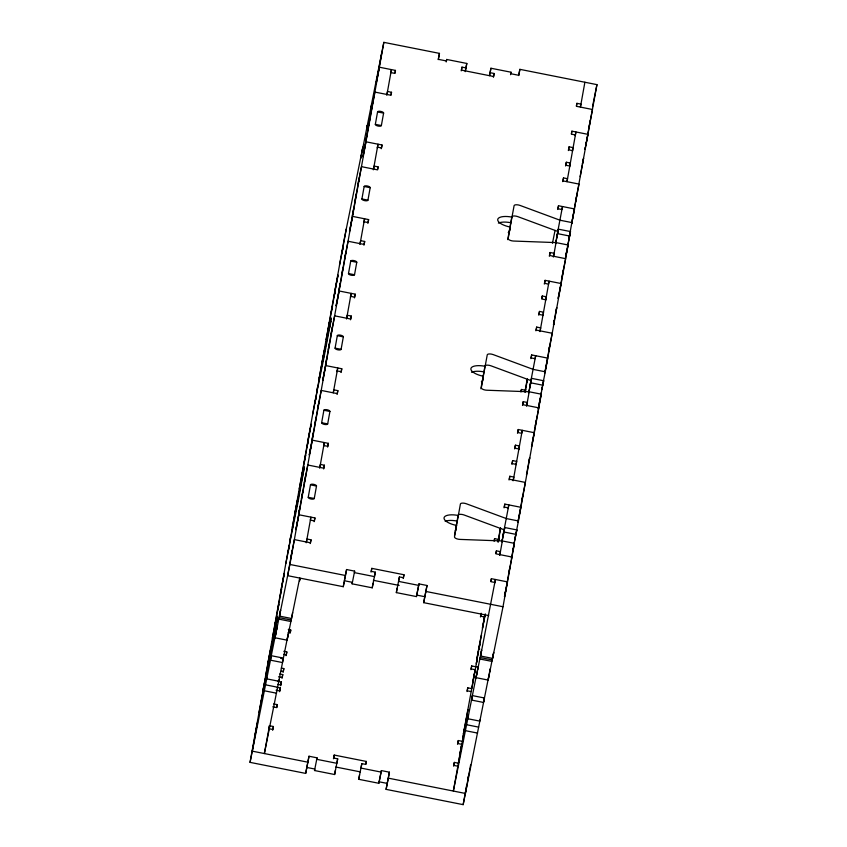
<?xml version="1.0" encoding="UTF-8"?>
<svg xmlns="http://www.w3.org/2000/svg" width="847" height="847" viewBox="0 0 847 847"><rect width="100%" height="100%" fill="white"/><g stroke="black" fill="none" stroke-linecap="round" stroke-linejoin="round"><path stroke-width="1.27" d="M298.176 501.35L304.348 467.099M325.089 351.801L330.838 321.257M329.917 411.473L329.928 411.441A3.07 1.133 11.4 0 0 327.111 409.747A3.07 1.133 11.4 0 0 323.893 410.244L321.648 422.706A3.07 1.133 11.4 0 0 324.465 424.421A3.07 1.133 11.4 0 0 327.683 423.923L329.917 411.473L323.893 410.244M343.342 336.884L343.342 336.852A3.07 1.133 11.4 0 0 340.526 335.158A3.07 1.133 11.4 0 0 337.318 335.656L335.073 348.138A3.07 1.133 11.4 0 0 337.889 349.832A3.07 1.133 11.4 0 0 341.097 349.335L343.342 336.884L337.318 335.656M356.767 262.295L356.767 262.263A3.07 1.133 11.4 0 0 353.951 260.58A3.07 1.133 11.4 0 0 350.732 261.067L348.498 273.528A3.07 1.133 11.4 0 0 351.304 275.243A3.07 1.133 11.4 0 0 354.522 274.746L356.767 262.295L350.732 261.067M370.181 187.706L370.181 187.674A3.07 1.133 11.4 0 0 367.365 185.991A3.07 1.133 11.4 0 0 364.157 186.478L361.913 198.939A3.07 1.133 11.4 0 0 364.729 200.654A3.07 1.133 11.4 0 0 367.937 200.157L370.181 187.706L364.157 186.478M383.606 113.117L383.606 113.096A3.07 1.133 11.4 0 0 380.79 111.402A3.07 1.133 11.4 0 0 377.571 111.899L375.337 124.35A3.07 1.133 11.4 0 0 378.154 126.065A3.07 1.133 11.4 0 0 381.362 125.547L383.606 113.117L377.571 111.92M310.468 484.855L316.503 486.051L314.258 498.512A3.07 1.133 11.4 0 1 311.05 499.01A3.07 1.133 11.4 0 1 308.223 497.316L310.468 484.855A3.07 1.133 11.4 0 1 313.686 484.336A3.07 1.133 11.4 0 1 316.503 486.051M321.648 422.727L327.683 423.902M348.488 273.549L354.522 274.724M361.913 198.96L367.947 200.136M526.474 474.987L528.824 461.954M580.153 176.642L582.164 165.451M480.143 719.643L479.878 721.136L467.819 718.743L472.382 695.599L484.442 697.992L463.161 804.65L386.094 789.362L389.419 772.189L381.383 770.59L378.853 783.284L358.747 779.304L361.807 763.623L365.84 764.418L366.37 761.442L334.205 755.058L333.676 758.044L337.688 758.838L336.884 763.316L316.778 759.325L317.043 757.832L309.007 756.233L305.672 773.406L250.056 762.364L261.458 698.966L277.001 620.565L277.16 619.612L275.391 628.04L277.509 616.277L265.482 676.594L288.298 549.788L297.085 506.887M290.712 536.363L289.907 540.841L292.977 525.161L292.162 529.64M317.561 387.195L316.757 391.663L319.817 375.994L319.012 380.462M256.779 726.303L252.311 751.162L307.927 762.205M261.257 701.443L263.713 687.764M267.737 665.393L270.204 651.714M274.672 626.854L283.618 577.125M288.096 552.265L290.553 538.586M324.009 357.307L315.137 400.62L292.331 527.416L297.043 502.536M301.521 477.676L310.468 427.947M314.936 403.087L317.403 389.419M362.061 151.497L362.865 147.018L343.998 240.252L319.171 378.238L323.882 353.368M328.361 328.498L337.307 278.779M341.775 253.909L346.254 229.05M257.001 725.551L257.53 722.565L254.524 737.504M270.415 650.962L270.955 647.987L267.948 662.915M278.25 607.458L278.779 604.472L277.498 611.185M281.024 592.042L281.553 589.057L280.272 595.78M283.84 576.373L284.37 573.398L281.363 588.326M288.848 548.528L289.388 545.542L285.841 563.467M297.255 501.784L297.795 498.809L294.788 513.737M302.273 473.939L302.803 470.964L299.256 488.878M305.089 458.28L305.619 455.294L304.338 462.017M307.863 442.865L308.393 439.879L307.112 446.602M310.68 427.206L311.22 424.22L308.213 439.159M315.687 399.35L316.227 396.375L312.681 414.289M329.112 324.772L329.642 321.786L326.106 339.7M331.929 309.102L332.469 306.116L331.177 312.839M342.527 250.183L343.067 247.197L339.52 265.111M250.056 762.364L271.336 655.716L283.396 658.108L264.37 753.555L269.42 725.953M267.038 677.367L266.773 678.86L278.832 681.253L279.097 679.76M361.309 155.234L360.769 158.209L367.323 125.356L366.783 128.342M299.711 578.056L287.101 640.173L275.042 637.78L275.847 633.312M366.571 129.093L383.839 42.35L439.466 53.382L438.386 59.354L446.433 60.952L446.697 59.459L466.813 63.451L465.257 71.656M276.598 629.575L277.138 626.589L271.125 656.467M275.042 637.78L280.569 610.158L279.499 616.118L291.559 618.511L292.639 612.55M370.87 107.442L371.134 105.949M292.12 550.804L287.641 575.664L343.268 586.706L346.592 569.533L354.639 571.132L354.364 572.625L374.48 576.616L375.285 572.138L371.261 571.344L371.801 568.358L403.966 574.742L403.426 577.718L399.403 576.923L396.343 592.604L416.449 596.584L418.969 583.89L427.015 585.489L423.68 602.662L488.687 615.557M296.588 525.945L305.534 476.215M310.013 451.356L318.959 401.626M323.215 377.518L322.675 380.504L325.682 365.565L341.775 368.752L341.235 371.738L337.212 370.944M323.427 376.767L332.373 327.037M336.64 302.93L336.1 305.915L339.107 290.976L355.189 294.163L354.649 297.149L350.637 296.355M336.852 302.178L345.798 252.459M350.055 228.341L349.525 231.326L352.532 216.387L368.614 219.585L368.074 222.56L364.051 221.766M350.277 227.589L359.223 177.87M363.479 153.752L362.94 156.737L365.946 141.798L382.029 144.996L381.499 147.971L377.476 147.177M363.691 153L372.638 103.281M376.894 79.163L376.364 82.148L379.371 67.209L395.454 70.407L394.914 73.393L390.891 72.588M377.116 78.411L381.584 53.552M279.499 616.118L289.896 564.462L383.839 42.35M287.101 640.173L287.906 635.705M288.658 631.968L289.198 628.982L282.644 661.835M306.434 541.995L310.913 517.136L310.404 519.624M319.859 467.406L324.327 442.547L323.575 446.284M333.273 392.817L337.752 367.958L337 371.695M346.698 318.228L351.166 293.369L350.414 297.106M360.113 243.64L364.591 218.78L363.839 222.517M373.538 169.061L378.016 144.191L377.264 147.929M386.963 94.472L391.43 69.602L390.933 72.09M268.848 728.695L269.378 725.71L273.401 726.514L272.861 729.5L269.155 728.759M273.623 703.899L277.34 704.63L276.8 707.616L272.776 706.822M277.318 687.372L280.336 687.976L279.796 690.961L276.09 690.22M277.7 681.274L281.405 682.004L280.876 684.99L277.858 684.397M279.732 673.947L282.75 674.551L282.21 677.536L278.504 676.795M281.352 668.092L283.83 668.579L283.29 671.565L281.278 671.163M283.809 651.322L286.826 651.925L286.286 654.911L283.809 654.413M288.287 629.554L290.754 630.041L290.225 633.027L288.213 632.624M299.711 580.322L300.06 578.332M306.222 542.747L306.974 539.01L310.997 539.814L310.457 542.8L294.375 539.603L290.828 557.527M297.128 522.959L295.836 529.682L298.843 514.743L314.925 517.93L314.396 520.916L310.373 520.122M319.637 468.158L320.388 464.421L324.412 465.225L323.872 468.211L307.789 465.014L304.253 482.938M310.553 448.37L309.261 455.093L312.268 440.154L328.35 443.341L327.81 446.327L323.787 445.533M333.316 392.33L333.813 389.842L337.837 390.636L337.297 393.622L321.214 390.425L317.667 408.349M346.476 318.98L347.238 315.253L351.251 316.047L350.722 319.033L334.629 315.836L331.092 333.76M359.901 244.391L360.653 240.664L364.676 241.459L364.136 244.444L348.053 241.247L344.507 259.171M373.326 169.802L374.078 166.076L378.09 166.87L377.561 169.855L361.478 166.668L358.472 181.597M386.74 95.224L387.492 91.487L391.515 92.281L390.975 95.266L374.893 92.079L371.886 107.008M305.672 773.406L309.007 756.233M343.268 586.706L344.126 581.931M337.688 758.838L334.629 774.518L314.523 770.526L314.788 769.034L306.752 767.435M375.285 572.138L372.225 587.818L352.108 583.827L352.384 582.334L344.337 580.735L346.592 569.533M334.629 774.518L335.433 770.039M466.009 67.919L461.986 67.125L461.446 70.11L493.61 76.495L494.15 73.509L490.127 72.704L490.932 68.236L511.037 72.217L510.762 73.71L518.809 75.309L519.878 69.338L596.944 84.636L568.824 239.299M372.225 587.818L373.029 583.339M358.747 779.304L359.552 774.825M361.807 763.623L361.002 768.091L381.108 772.083M396.343 592.604L397.148 588.125M399.403 576.923L398.598 581.402L418.704 585.383M378.853 783.284L381.383 770.59M416.449 596.584L418.969 583.89M386.094 789.362L389.419 772.189M423.68 602.662L427.015 585.489M454.511 535.463L458.153 515.209A4.097 1.514 11.4 0 1 464.018 514.955L504.124 529.777M480.895 388.815L484.77 367.291M507.745 239.637L511.842 216.853A4.097 1.514 11.4 0 1 517.708 216.599L557.802 231.432M458.343 515.484L455.432 531.037L456.554 525.436A13.668 5.05 11.4 0 1 444.05 517.803A13.668 5.05 11.4 0 1 458.343 515.484L460.408 503.997A4.097 1.514 11.4 0 1 466.284 503.743L506.379 518.576L518.438 520.969L514.605 540.63M481.392 381.669A13.668 5.05 11.4 0 0 482.271 381.859L487.258 354.829A4.097 1.514 11.4 0 1 493.123 354.575L533.218 369.398L545.277 371.791L542.525 385.491M508.232 232.491A13.668 5.05 11.4 0 0 509.111 232.681L514.097 205.652A4.097 1.514 11.4 0 1 519.963 205.398L560.058 220.231L572.117 222.623M456.554 525.436L454.49 536.913A4.097 1.514 11.4 0 0 459.868 539.401L502.345 540.958L514.415 543.351L503.002 606.748L492.605 658.405L480.545 656.012L481.615 650.041L476.088 677.674L488.147 680.067L493.674 652.434L492.605 658.405M485.183 366.306A13.668 5.05 11.4 0 0 470.89 368.625A13.668 5.05 11.4 0 0 483.393 376.259L481.329 387.746A4.097 1.514 11.4 0 0 486.707 390.223L529.195 391.78L541.254 394.173L518.438 520.969M512.033 217.139A13.668 5.05 11.4 0 0 497.729 219.447A13.668 5.05 11.4 0 0 510.243 227.081L508.168 238.568A4.097 1.514 11.4 0 0 513.547 241.046L556.034 242.602L568.093 244.995L545.277 371.791M463.224 741.517L458.28 740.532L457.74 743.518L461.763 744.312L458.365 763.211L454.341 762.406L453.801 765.392L457.518 766.133M476.649 666.928L471.694 665.943L471.165 668.929L475.178 669.723L471.779 688.622L467.756 687.828L467.226 690.803L470.932 691.544M494.246 540.64L494.606 538.65L498.618 539.444L498.121 541.932M521.085 391.462L521.445 389.472L525.468 390.266L527.501 378.927M463.531 734.338A3.07 1.133 11.4 0 1 463.394 733.883L477.009 660.025L476.469 663.01M476.956 659.749A3.07 1.133 11.4 0 1 476.819 659.294L478.83 648.103M484.759 615.155L482.409 628.22L485.204 614.033M497.951 541.826L500.302 528.772M524.907 392.023L527.141 379.594M462.833 738.34L465.119 725.667M476.258 663.762L478.534 651.078M505.003 593.832L504.473 596.817L507.48 581.889L491.398 578.692L490.858 581.677L494.881 582.471M499.677 555.378L500.429 551.641L496.406 550.846L495.866 553.832L511.948 557.019L508.655 573.694M498.618 539.444L500.662 528.105M518.428 519.253L517.888 522.228L520.894 507.3L504.812 504.103L504.283 507.088L508.295 507.882M513.091 480.789L513.843 477.062L509.82 476.258L509.291 479.243L525.373 482.43L522.08 499.105M515.992 464.759L516.659 461.393L512.647 460.599L512.107 463.584L516.13 464.378M518.682 449.715L519.433 445.977L515.421 445.183L514.881 448.169L518.904 448.963M531.567 446.401L534.319 432.711L518.237 429.514L517.697 432.499L521.72 433.304M526.516 406.2L527.268 402.473L523.245 401.669L522.705 404.654L538.787 407.841L535.251 425.766M545.267 370.075L544.727 373.061L547.744 358.122L531.651 354.925L531.122 357.91L535.135 358.715M539.931 331.611L540.682 327.884L536.67 327.08L536.13 330.065L552.212 333.263L549.205 348.191M542.832 315.582L543.509 312.215L539.486 311.421L538.946 314.406L542.969 315.2M545.532 300.537L546.283 296.799L542.26 296.005L541.72 298.991L545.743 299.785M558.692 295.487L558.152 298.472L561.159 283.533L545.076 280.346L544.536 283.322L548.56 284.126M553.356 257.022L554.107 253.295L550.084 252.491L549.555 255.476L565.637 258.674L562.874 272.363M571.926 221.893L571.577 223.883L574.584 208.944L558.501 205.757L557.961 208.733L561.985 209.537M567.024 181.194L567.532 178.706L563.509 177.912L562.969 180.887L579.052 184.085L576.299 197.775M569.671 166.404L570.349 163.037L566.325 162.243L565.785 165.229L569.809 166.023M572.371 151.359L573.123 147.632L569.099 146.827L568.559 149.813L572.583 150.607M585.351 147.304L584.991 149.294L587.998 134.355L571.916 131.169L571.376 134.154L575.399 134.948M580.449 106.606L580.947 104.117L576.923 103.323L576.394 106.299L592.477 109.496L589.184 126.171M463.055 737.599L463.584 734.614L453.346 791.056L468.084 717.25L467.819 718.743M465.871 721.93L466.401 718.944L463.394 733.883M479.286 647.341L479.826 644.355L476.819 659.294M485.236 614.276L479.053 646.864A3.07 1.133 11.4 0 1 479.338 646.494M498.301 541.678L498.841 538.692L498.332 541.18M525.32 391.505L525.68 389.514L525.182 392.002M472.16 696.35L471.631 699.336L478.174 666.473L477.644 669.458M476.088 677.674L476.893 673.196M501.932 541.466L502.292 539.475M503.584 532.763L502.832 536.5L508.835 504.907L508.084 508.634M528.782 392.299L529.131 390.308M529.671 387.323L530.423 383.585M555.621 243.121L555.981 241.13M556.511 238.145L557.262 234.407M499.889 554.626L502.345 540.958M503.954 532.001L504.77 527.533L516.829 529.926L516.024 534.393L503.954 532.001L501.953 541.964M513.314 480.037L522.26 430.318L521.752 432.806M526.728 405.448L529.195 391.78M530.804 382.823L531.609 378.355L543.668 380.748L542.863 385.226L530.804 382.823L528.793 392.786M540.153 330.859L549.1 281.14L548.591 283.629M553.567 256.281L556.034 242.602M555.886 242.369L558.448 229.177L570.507 231.57L565.627 256.948M566.992 181.692L575.939 131.963L575.187 135.7M580.417 107.103L584.885 82.233M463.161 804.65L466.739 784.756M469.354 771.564L465.416 793.448L388.35 778.16M488.147 680.067L488.952 675.588M489.704 671.851L490.244 668.876L483.69 701.729L484.442 697.992M505.225 593.091L509.693 568.221M511.757 556.299L511.408 558.279L514.415 543.351M512.869 550.571L513.229 548.581M513.822 544.854L514.362 541.879M515.114 538.141L515.643 535.156M518.862 517.252L522.895 494.881M531.493 446.655L531.852 444.664M532.287 442.663L536.31 420.292M539.317 403.14L540.068 399.403M540.841 394.691L541.201 392.701M542.271 386.73L541.731 389.715L542.239 387.227M545.479 369.324L549.957 344.464M553.536 324.57L555.854 311.77M558.904 294.735L563.382 269.875M566.156 253.962L566.908 250.236M568.041 243.523L567.501 246.509L570.507 231.57M568.792 239.786L569.332 236.8M572.328 220.146L576.796 195.286M585.743 145.557L590.221 120.698M324.941 352.596L324.094 356.873M298.102 501.773L297.255 506.051M529.015 460.948L529.671 457.687M321.426 367.037L331.188 317.921L329.081 329.695L330.828 321.299M294.587 516.215L304.338 467.142M556.087 310.574L556.712 307.567L555.547 313.379M335.052 289.981L338.059 275.042L336.767 281.755M371.346 109.994L372.098 106.256M334.491 294.438L335.243 290.701L333.951 297.424M369.07 122.677L369.821 118.94M368.53 125.663L369.281 121.926M365.756 141.068L367.047 134.355M321.627 364.57L324.634 349.631L323.342 356.343M357.932 184.582L358.683 180.845M355.115 200.241L356.396 193.529M352.341 215.657L353.623 208.944M341.69 274.83L342.982 268.118M338.916 290.246L340.208 283.533M328.276 349.419L329.557 342.707M325.502 364.835L326.783 358.122M314.851 424.008L316.143 417.296M312.077 439.424L313.369 432.711M275.211 623.868L275.963 620.131L272.416 638.056M301.426 498.597L302.718 491.885M299.192 511.027L299.944 507.3M298.652 514.013L299.404 510.275M261.787 698.457L262.549 694.72L259.002 712.645M270.585 659.442L271.336 655.716M394.956 72.895L395.454 70.407M391.018 94.769L391.515 92.281M381.277 148.723L382.029 144.996M377.593 169.358L378.09 166.87M367.863 223.312L368.614 219.585M363.924 245.196L364.676 241.459M354.438 297.9L355.189 294.163M350.499 319.785L351.251 316.047M341.023 372.489L341.775 368.752M299.489 581.074L299.997 578.575M337.085 394.374L337.837 390.636M290.256 632.529L290.754 630.041M327.598 447.078L328.35 443.341M286.074 655.663L286.826 651.925M323.66 468.952L324.412 465.225M283.078 672.317L283.83 668.579M281.998 678.278L282.75 674.551M280.653 685.742L281.405 682.004M279.584 691.713L280.336 687.976M276.842 707.118L277.34 704.63M314.173 521.667L314.925 517.93M272.649 730.241L273.401 726.514M310.246 543.541L310.997 539.814M438.206 59.608L439.466 53.382M446.2 61.947L446.697 59.459M314.523 770.526L317.043 757.832M352.108 583.827L354.639 571.132M461.234 70.862L461.986 67.125M465.31 70.915L466.813 63.451M333.453 758.785L334.205 755.058M371.05 572.085L371.801 568.358M489.428 75.701L490.932 68.236M489.63 75.192L490.127 72.704M493.399 77.236L494.15 73.509M365.872 763.93L366.37 761.442M403.214 578.469L403.966 574.742M510.529 74.705L511.037 72.217M518.629 75.563L519.878 69.338M509.111 232.681L510.243 227.081M482.271 381.859L483.393 376.259M576.426 105.811L576.923 103.323M571.418 133.657L571.916 131.169M568.348 150.565L569.099 146.827M565.574 165.98L566.325 162.243M562.757 181.639L563.509 177.912M520.937 391.96L521.445 389.472M557.75 209.484L558.501 205.757M549.332 256.228L550.084 252.491M544.325 284.073L545.076 280.346M552.466 243.248L555.05 230.405M541.752 298.493L542.26 296.005M538.734 315.158L539.486 311.421M535.918 330.817L536.67 327.08M494.097 541.138L494.606 538.65M530.9 358.662L531.651 354.925M526.612 382.579L527.109 380.081M522.493 405.406L523.245 401.669M562.016 209.04L562.514 206.552L557.051 235.159M555.685 242.867L558.448 229.177M480.429 616.965L481.181 613.239L480.641 616.214L484.357 616.955M517.485 433.251L518.237 429.514M514.669 448.921L515.421 445.183M511.895 464.325L512.647 460.599M470.943 669.681L471.694 665.943M509.068 479.995L509.82 476.258M467.004 691.554L467.756 687.828M504.06 507.84L504.812 504.103M499.762 531.747L500.524 528.02M457.528 744.269L458.28 740.532M495.908 553.335L496.406 550.846M535.177 358.217L535.675 355.729L530.211 384.337M528.846 392.045L531.609 378.355M453.59 766.143L454.341 762.406M490.889 581.18L491.398 578.692M472.922 680.924L475.178 669.723M502.006 541.222L504.77 527.533M459.508 755.513L461.763 744.312M494.659 583.223L495.41 579.496L480.545 656.012M592.529 106.584L596.944 84.636M585.785 145.059L586.283 142.571M575.505 201.999L576.256 198.272M565.341 258.684L568.093 244.995M562.09 276.588L562.588 274.1M553.536 324.697L554.436 320.208L553.483 325.079M548.665 351.177L549.417 347.439M539.857 400.155L543.668 380.748M539.825 400.652L538.247 409.112L541.254 394.173M528.93 461.435L529.608 458.079M513.017 549.332L516.829 529.926M505.257 592.593L505.754 590.105M467.883 778.541L468.38 776.053M469.598 770.325L470.636 764.852M375.337 124.35L381.362 125.547M557.644 233.656L569.703 236.048M335.073 348.117L341.108 349.313M308.234 497.295L314.269 498.491M373.4 580.322L399.138 585.425M289.896 564.462L345.523 575.505M425.935 591.46L503.002 606.748M416.713 595.102L424.76 596.69M279.065 617.622L291.135 620.015M480.111 657.505L492.171 659.898M278.801 619.115L290.86 621.507M479.847 658.998L491.906 661.391M280.77 658.373L283.184 658.86M270.532 660.184L282.591 662.576M471.578 700.077L483.637 702.47M265.535 684.831L277.594 687.224M466.581 724.725L478.64 727.118M264.465 690.803L276.524 693.195M465.501 730.686L477.57 733.079M335.814 767.022L360.261 771.871M379.128 781.802L387.164 783.39M530.963 380.599L490.868 365.777A4.097 1.514 11.4 0 0 485.003 366.031M479.815 649.056A3.07 1.133 11.4 0 1 479.074 648.093L481.308 635.663A3.07 1.133 11.4 0 1 481.594 635.292M466.39 723.645A3.07 1.133 11.4 0 1 465.649 722.682L467.893 710.252A3.07 1.133 11.4 0 1 468.92 709.638M465.638 721.453A3.07 1.133 11.4 0 1 465.924 721.083M445.162 521.276A13.668 5.05 11.4 0 1 457.221 521.085M471.535 372.299A13.668 5.05 11.4 0 1 484.061 371.907M498.385 223.121A13.668 5.05 11.4 0 1 510.9 222.74M583.551 158.389L582.387 164.202L583.551 158.389M263.872 685.541L263.068 690.019L266.127 674.339L263.872 685.541"/></g></svg>
